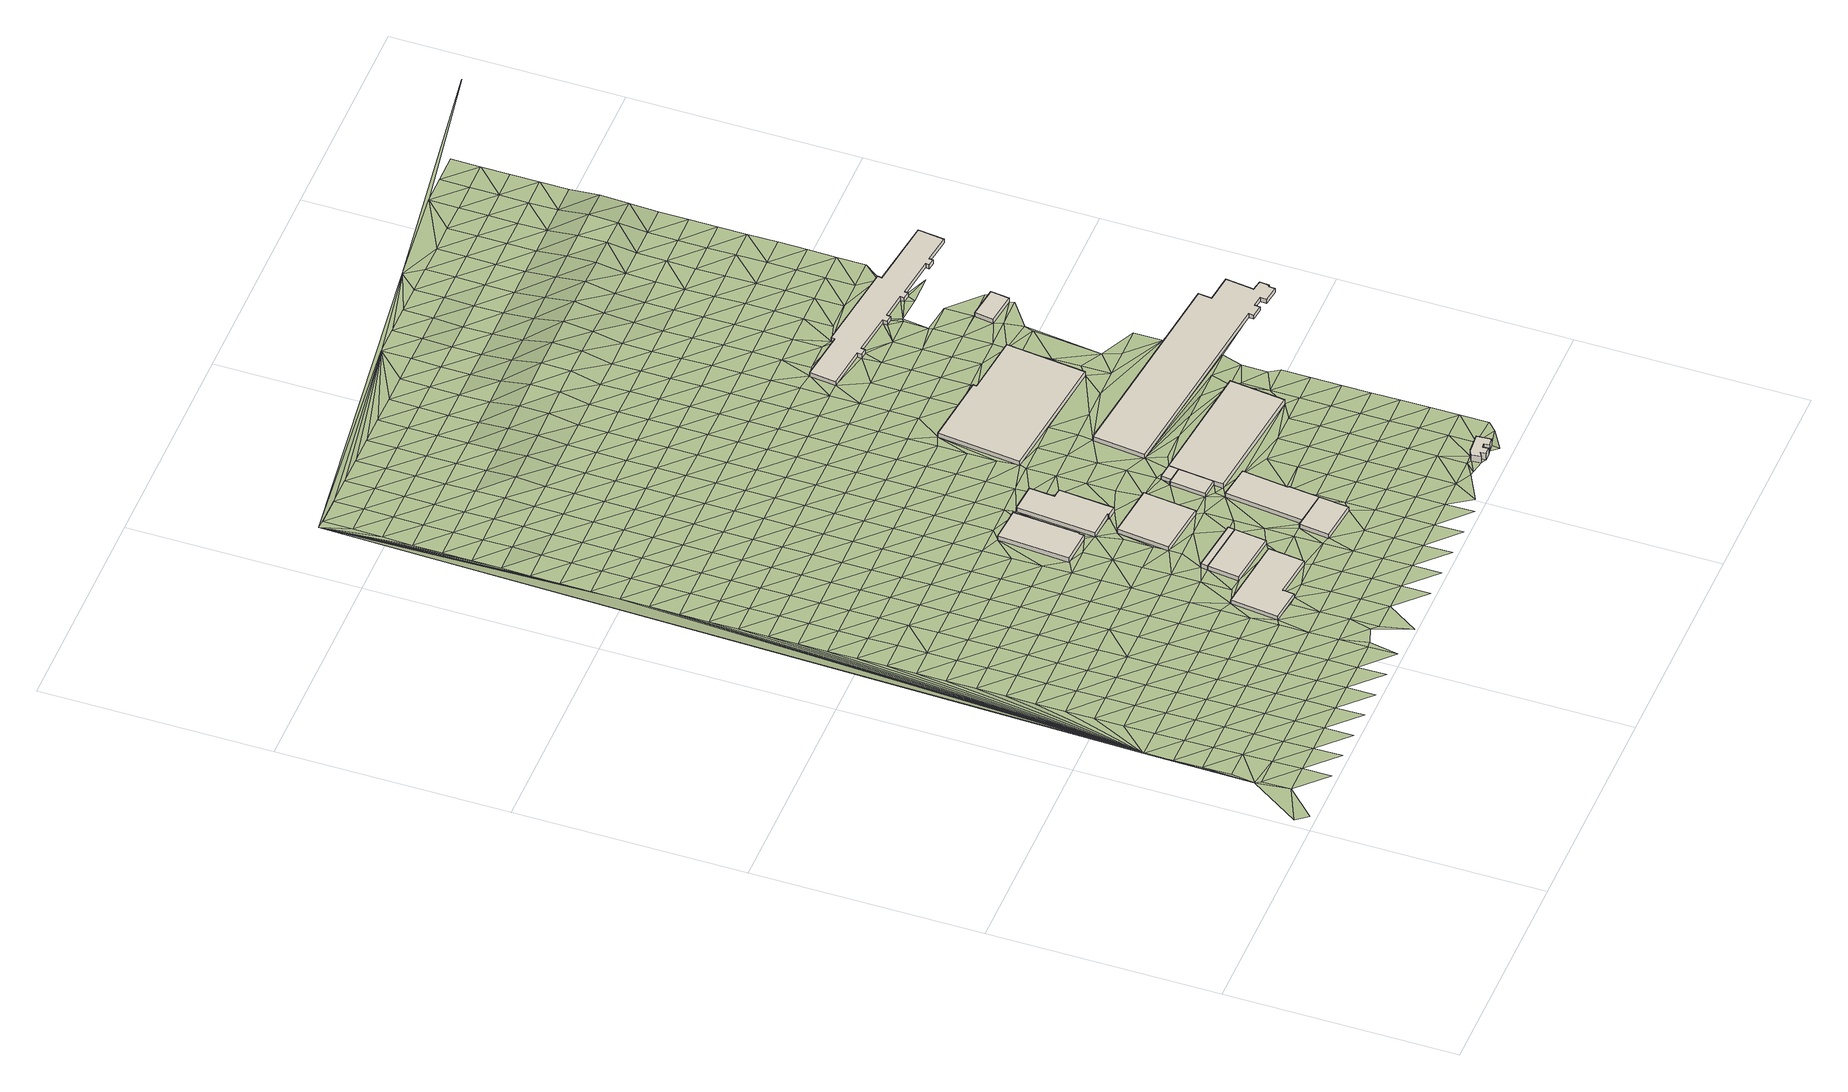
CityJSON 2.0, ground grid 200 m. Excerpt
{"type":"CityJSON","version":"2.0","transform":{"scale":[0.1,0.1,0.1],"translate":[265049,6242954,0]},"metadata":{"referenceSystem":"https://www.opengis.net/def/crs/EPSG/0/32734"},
"CityObjects":{
"building1":{"type":"Building","attributes":{"building":"yes","building:levels":1,"building_height":4.1,"roof_height":8.72,"ground_height":4.62,"plus_code":"4FRW3FF6+9C6"},"geometry":[{"type":"Solid","lod":"1","boundaries":[[[[0,1,2,3]],[[1,4,5,2]],[[4,6,7,5]],[[6,8,9,7]],[[8,10,11,9]],[[10,0,3,11]],[[3,2,5,7,9,11]],[[10,8,6,4,1,0]]]]}]},
"building2":{"type":"Building","attributes":{"building":"yes","building:levels":1,"building_height":4.1,"roof_height":8.61,"ground_height":4.51,"plus_code":"4FRW3FF6+FFX"},"geometry":[{"type":"Solid","lod":"1","boundaries":[[[[12,13,14,15]],[[13,16,17,14]],[[16,18,19,17]],[[18,12,15,19]],[[15,14,17,19]],[[18,16,13,12]]]]}]},
"building3":{"type":"Building","attributes":{"building":"yes","building:levels":1,"building_height":4.1,"roof_height":8.58,"ground_height":4.48,"plus_code":"4FRW3FF6+HG2"},"geometry":[{"type":"Solid","lod":"1","boundaries":[[[[13,12,15,14]],[[12,20,21,15]],[[20,22,23,21]],[[22,13,14,23]],[[14,15,21,23]],[[22,20,12,13]]]]}]},
"building4":{"type":"Building","attributes":{"building":"industrial","building:levels":1,"building_height":4.1,"roof_height":7.51,"ground_height":3.41,"plus_code":"4FRW3FG6+393"},"geometry":[{"type":"Solid","lod":"1","boundaries":[[[[24,25,26,27]],[[25,28,29,26]],[[28,30,31,29]],[[30,32,33,31]],[[32,34,35,33]],[[34,24,27,35]],[[27,26,29,31,33,35]],[[34,32,30,28,25,24]]]]}]},
"building5":{"type":"Building","attributes":{"building":"yes","building:levels":1,"building_height":4.1,"roof_height":8.35,"ground_height":4.25,"plus_code":"4FRW3FF6+QH3"},"geometry":[{"type":"Solid","lod":"1","boundaries":[[[[36,37,38,39]],[[37,40,41,38]],[[40,42,43,41]],[[42,36,39,43]],[[39,38,41,43]],[[42,40,37,36]]]]}]},
"building6":{"type":"Building","attributes":{"building":"industrial","building:levels":1,"building_height":4.1,"roof_height":7.78,"ground_height":3.68,"plus_code":"4FRW3FF6+XGM"},"geometry":[{"type":"Solid","lod":"1","boundaries":[[[[44,45,46,47]],[[45,48,49,46]],[[48,50,51,49]],[[50,52,53,51]],[[52,54,55,53]],[[54,56,57,55]],[[56,58,59,57]],[[58,44,47,59]],[[47,46,49,51,53,55,57,59]],[[58,56,54,52,50,48,45,44]]]]}]},
"building7":{"type":"Building","attributes":{"building":"yes","building:levels":1,"building_height":4.1,"roof_height":8.38,"ground_height":4.28,"plus_code":"4FRW3FF6+8Q3"},"geometry":[{"type":"Solid","lod":"1","boundaries":[[[[60,61,62,63]],[[61,64,65,62]],[[64,66,67,65]],[[66,68,69,67]],[[68,60,63,69]],[[63,62,65,67,69]],[[68,66,64,61,60]]]]}]},
"building8":{"type":"Building","attributes":{"building":"yes","building:levels":1,"building_height":4.1,"roof_height":8.39,"ground_height":4.29,"plus_code":"4FRW3FF6+GR7"},"geometry":[{"type":"Solid","lod":"1","boundaries":[[[[61,60,63,62]],[[60,70,71,63]],[[70,72,73,71]],[[72,74,75,73]],[[74,76,77,75]],[[76,61,62,77]],[[62,63,71,73,75,77]],[[76,74,72,70,60,61]]]]}]},
"building9":{"type":"Building","attributes":{"building":"yes","building:levels":1,"building_height":4.1,"roof_height":8.25,"ground_height":4.15,"plus_code":"4FRW3FF6+PQ8"},"geometry":[{"type":"Solid","lod":"1","boundaries":[[[[78,79,80,81]],[[79,82,83,80]],[[82,84,85,83]],[[84,86,87,85]],[[86,78,81,87]],[[81,80,83,85,87]],[[86,84,82,79,78]]]]}]},
"building10":{"type":"Building","attributes":{"building":"yes","building:levels":1,"building_height":4.1,"roof_height":8.25,"ground_height":4.15,"plus_code":"4FRW3FF6+QRJ"},"geometry":[{"type":"Solid","lod":"1","boundaries":[[[[88,89,90,91]],[[89,82,83,90]],[[82,79,80,83]],[[79,88,91,80]],[[91,90,83,80]],[[79,82,89,88]]]]}]},
"building11":{"type":"Building","attributes":{"address":"70 Foundry Road Salt River Cape Town","building":"industrial","building:levels":2,"building_height":6.9,"roof_height":11.53,"ground_height":4.63,"plus_code":"4FRW3FC7+X7C"},"geometry":[{"type":"Solid","lod":"1","boundaries":[[[[92,93,94,95]],[[93,96,97,94]],[[96,98,99,97]],[[98,100,101,99]],[[100,102,103,101]],[[102,104,105,103]],[[104,106,107,105]],[[106,108,109,107]],[[108,110,111,109]],[[110,112,113,111]],[[112,92,95,113]],[[95,94,97,99,101,103,105,107,109,111,113]],[[112,110,108,106,104,102,100,98,96,93,92]]]]}]},
"building12":{"type":"Building","attributes":{"building":"yes","building:levels":1,"building_height":4.1,"roof_height":8.41,"ground_height":4.31,"plus_code":"4FRW3FF7+M3R"},"geometry":[{"type":"Solid","lod":"1","boundaries":[[[[114,115,116,117]],[[115,118,119,116]],[[118,120,121,119]],[[120,122,123,121]],[[122,124,125,123]],[[124,114,117,125]],[[117,116,119,121,123,125]],[[124,122,120,118,115,114]]]]}]},
"building13":{"type":"Building","attributes":{"building":"industrial","building:levels":1,"building_height":4.1,"roof_height":7.15,"ground_height":3.05,"plus_code":"4FRW3FG6+7XR"},"geometry":[{"type":"Solid","lod":"1","boundaries":[[[[126,127,128,129]],[[127,130,131,128]],[[130,132,133,131]],[[132,134,135,133]],[[134,136,137,135]],[[136,126,129,137]],[[129,128,131,133,135,137]],[[136,134,132,130,127,126]]]]}]},
"building14":{"type":"Building","attributes":{"building":"industrial","building:levels":1,"building_height":4.1,"roof_height":7.52,"ground_height":3.42,"plus_code":"4FRW3FF7+V8M"},"geometry":[{"type":"Solid","lod":"1","boundaries":[[[[138,139,140,141]],[[139,142,143,140]],[[142,144,145,143]],[[144,146,147,145]],[[146,148,149,147]],[[148,150,151,149]],[[150,152,153,151]],[[152,154,155,153]],[[154,156,157,155]],[[156,158,159,157]],[[158,160,161,159]],[[160,162,163,161]],[[162,164,165,163]],[[164,166,167,165]],[[166,168,169,167]],[[168,138,141,169]],[[141,140,143,145,147,149,151,153,155,157,159,161,163,165,167,169]],[[168,166,164,162,160,158,156,154,152,150,148,146,144,142,139,138]]]]}]},
"building15":{"type":"Building","attributes":{"building":"industrial","building:levels":1,"building_height":4.1,"roof_height":6.55,"ground_height":2.45,"plus_code":"4FRW3FG7+Q7V"},"geometry":[{"type":"Solid","lod":"1","boundaries":[[[[170,171,172,173]],[[171,174,175,172]],[[174,176,177,175]],[[176,178,179,177]],[[178,180,181,179]],[[180,182,183,181]],[[182,184,185,183]],[[184,186,187,185]],[[186,188,189,187]],[[188,190,191,189]],[[190,192,193,191]],[[192,194,195,193]],[[194,196,197,195]],[[196,198,199,197]],[[198,200,201,199]],[[200,202,203,201]],[[202,204,205,203]],[[204,206,207,205]],[[206,208,209,207]],[[208,210,211,209]],[[210,212,213,211]],[[212,214,215,213]],[[214,216,217,215]],[[216,170,173,217]],[[173,172,175,177,179,181,183,185,187,189,191,193,195,197,199,201,203,205,207,209,211,213,215,217]],[[216,214,212,210,208,206,204,202,200,198,196,194,192,190,188,186,184,182,180,178,176,174,171,170]]]]}]},
"building16":{"type":"Building","attributes":{"building":"industrial","building:levels":1,"building_height":4.1,"roof_height":6.73,"ground_height":2.63,"plus_code":"4FRW3FG7+F9Q"},"geometry":[{"type":"Solid","lod":"1","boundaries":[[[[218,219,220,221]],[[219,222,223,220]],[[222,224,225,223]],[[224,218,221,225]],[[221,220,223,225]],[[224,222,219,218]]]]}]},
"terrain1":{"type":"TINRelief","geometry":[{"type":"CompositeSurface","lod":"1","boundaries":[[[226,227,228]],[[226,228,229]],[[229,228,230]],[[231,230,228]],[[232,231,228]],[[229,233,234]],[[235,229,230]],[[234,236,229]],[[233,229,237]],[[230,231,235]],[[229,236,238]],[[234,233,237]],[[237,229,235]],[[236,234,239]],[[231,240,235]],[[237,239,234]],[[240,231,241]],[[242,238,236]],[[235,243,237]],[[239,242,236]],[[240,243,235]],[[239,237,244]],[[242,245,238]],[[243,244,237]],[[245,246,238]],[[242,239,247]],[[243,240,248]],[[246,249,238]],[[244,247,239]],[[248,240,250]],[[242,251,245]],[[249,252,238]],[[243,253,244]],[[247,251,242]],[[254,238,252]],[[253,243,248]],[[246,245,255]],[[247,244,256]],[[245,251,255]],[[254,257,238]],[[256,244,253]],[[246,258,249]],[[257,259,238]],[[247,260,251]],[[246,255,258]],[[253,248,261]],[[259,262,238]],[[247,256,260]],[[252,249,263]],[[248,264,261]],[[251,265,255]],[[266,238,262]],[[263,249,258]],[[253,267,256]],[[265,251,260]],[[268,254,252]],[[269,238,266]],[[253,261,267]],[[258,255,270]],[[268,252,263]],[[260,256,271]],[[270,255,265]],[[269,272,238]],[[273,229,238]],[[257,254,274]],[[256,267,271]],[[263,258,275]],[[276,238,272]],[[268,274,254]],[[265,260,277]],[[270,275,258]],[[259,257,278]],[[267,261,279]],[[238,276,280]],[[260,271,277]],[[263,281,268]],[[274,278,257]],[[279,261,282]],[[265,283,270]],[[238,280,284]],[[281,263,275]],[[285,262,259]],[[267,286,271]],[[265,277,283]],[[274,268,287]],[[238,284,288]],[[278,285,259]],[[286,267,279]],[[275,270,289]],[[268,281,287]],[[290,266,262]],[[277,271,291]],[[288,292,238]],[[270,283,289]],[[274,293,278]],[[285,290,262]],[[286,291,271]],[[275,294,281]],[[238,292,295]],[[293,274,287]],[[266,296,269]],[[283,277,297]],[[275,289,294]],[[285,278,298]],[[279,299,286]],[[300,238,295]],[[290,296,266]],[[297,277,291]],[[287,281,301]],[[298,278,293]],[[299,279,302]],[[303,289,283]],[[272,269,304]],[[238,300,305]],[[281,294,301]],[[306,290,285]],[[291,286,307]],[[297,303,283]],[[269,296,304]],[[293,287,308]],[[306,285,298]],[[286,299,307]],[[276,272,309]],[[289,310,294]],[[287,301,308]],[[311,296,290]],[[312,297,291]],[[303,310,289]],[[304,309,272]],[[293,313,298]],[[306,311,290]],[[291,307,312]],[[280,276,314]],[[315,301,294]],[[308,313,293]],[[316,303,297]],[[309,314,276]],[[310,315,294]],[[306,298,317]],[[304,296,318]],[[307,299,319]],[[311,320,296]],[[312,316,297]],[[280,321,284]],[[298,313,317]],[[299,322,319]],[[303,323,310]],[[309,304,318]],[[308,301,324]],[[238,305,273]],[[314,321,280]],[[318,296,320]],[[315,325,301]],[[306,326,311]],[[312,307,327]],[[316,323,303]],[[288,284,328]],[[313,308,324]],[[306,317,326]],[[301,325,324]],[[307,319,327]],[[329,315,310]],[[314,309,330]],[[321,328,284]],[[319,322,331]],[[320,311,332]],[[316,312,333]],[[323,329,310]],[[330,309,318]],[[288,334,292]],[[317,313,335]],[[311,326,332]],[[312,327,333]],[[319,331,327]],[[314,336,321]],[[315,337,325]],[[328,334,288]],[[335,313,324]],[[320,338,318]],[[323,316,339]],[[336,314,330]],[[329,337,315]],[[295,292,340]],[[317,341,326]],[[342,327,331]],[[338,320,332]],[[333,339,316]],[[328,321,343]],[[324,325,344]],[[334,340,292]],[[341,317,335]],[[329,323,345]],[[330,318,346]],[[343,321,336]],[[337,344,325]],[[300,295,347]],[[332,326,348]],[[327,349,333]],[[339,345,323]],[[346,318,338]],[[342,349,327]],[[328,350,334]],[[351,335,324]],[[295,340,347]],[[348,326,341]],[[339,333,352]],[[353,342,354]],[[336,330,355]],[[356,337,329]],[[343,350,328]],[[344,351,324]],[[305,300,357]],[[338,332,358]],[[342,353,349]],[[345,356,329]],[[355,330,346]],[[345,339,352]],[[352,333,359]],[[340,334,360]],[[361,341,335]],[[357,300,347]],[[358,332,348]],[[349,359,333]],[[336,362,343]],[[344,337,363]],[[360,334,350]],[[351,361,335]],[[354,364,353]],[[365,366,305]],[[338,367,346]],[[362,336,355]],[[356,363,337]],[[368,345,352]],[[340,369,347]],[[348,341,370]],[[353,364,349]],[[305,357,365]],[[367,338,358]],[[345,368,356]],[[343,371,350]],[[372,351,344]],[[359,373,352]],[[369,340,360]],[[361,370,341]],[[374,366,375]],[[355,346,376]],[[371,343,362]],[[363,372,344]],[[363,356,368]],[[357,347,377]],[[378,358,348]],[[359,349,379]],[[365,375,366]],[[376,346,367]],[[380,352,373]],[[360,350,381]],[[351,382,361]],[[377,347,369]],[[370,378,348]],[[379,349,364]],[[273,305,366]],[[373,359,380]],[[383,384,374]],[[362,355,385]],[[381,350,371]],[[372,382,351]],[[386,365,357]],[[367,358,387]],[[375,383,374]],[[385,355,376]],[[273,366,374]],[[369,360,388]],[[370,361,389]],[[390,363,368]],[[391,380,359]],[[386,357,377]],[[378,387,358]],[[359,379,391]],[[392,384,393]],[[362,394,371]],[[372,363,390]],[[388,360,381]],[[361,382,389]],[[273,374,384]],[[395,375,365]],[[396,376,367]],[[383,393,384]],[[394,362,385]],[[397,390,368]],[[398,397,368]],[[369,399,377]],[[378,370,400]],[[401,379,364]],[[386,395,365]],[[387,396,367]],[[273,384,392]],[[402,403,392]],[[380,404,405]],[[381,371,406]],[[407,382,372]],[[399,369,388]],[[400,370,389]],[[364,408,401]],[[391,404,380]],[[375,409,383]],[[385,376,410]],[[393,402,392]],[[406,371,394]],[[390,407,372]],[[392,403,273]],[[386,377,411]],[[387,378,412]],[[379,413,391]],[[395,409,375]],[[396,410,376]],[[414,403,415]],[[381,416,388]],[[411,377,399]],[[412,378,400]],[[401,413,379]],[[403,414,273]],[[390,397,13]],[[393,383,417]],[[389,382,418]],[[419,394,385]],[[397,398,13]],[[402,415,403]],[[416,381,406]],[[407,420,382]],[[386,421,395]],[[387,422,396]],[[423,404,391]],[[398,368,10]],[[405,404,424]],[[383,409,417]],[[410,419,385]],[[414,425,273]],[[425,414,426]],[[399,388,427]],[[400,389,418]],[[390,22,407]],[[386,411,421]],[[418,382,420]],[[422,387,412]],[[413,423,391]],[[402,393,428]],[[429,406,394]],[[13,22,390]],[[415,426,414]],[[427,388,416]],[[412,400,430]],[[425,431,273]],[[409,395,432]],[[433,410,396]],[[428,393,417]],[[419,429,394]],[[434,431,425]],[[399,435,411]],[[401,436,413]],[[432,395,421]],[[433,396,422]],[[423,437,404]],[[431,438,273]],[[400,439,430]],[[415,402,440]],[[416,406,441]],[[424,404,437]],[[426,434,425]],[[435,399,427]],[[439,400,418]],[[407,22,442]],[[436,401,443]],[[420,407,444]],[[409,445,417]],[[419,410,446]],[[440,402,428]],[[429,441,406]],[[438,447,273]],[[438,431,448]],[[421,411,449]],[[423,413,450]],[[445,409,432]],[[430,34,412]],[[433,446,410]],[[34,422,412]],[[442,444,407]],[[415,451,426]],[[452,427,416]],[[420,453,418]],[[434,448,431]],[[449,411,435]],[[413,436,450]],[[428,417,454]],[[455,429,419]],[[451,415,440]],[[441,452,416]],[[34,433,422]],[[444,453,420]],[[10,18,398]],[[456,447,438]],[[432,421,457]],[[423,458,437]],[[445,454,417]],[[446,455,419]],[[459,430,439]],[[434,426,460]],[[447,461,273]],[[435,427,462]],[[424,463,10]],[[448,456,438]],[[457,421,449]],[[439,418,464]],[[458,423,450]],[[465,424,437]],[[440,428,466]],[[441,429,467]],[[468,442,22]],[[426,451,460]],[[452,462,427]],[[469,418,453]],[[432,470,445]],[[446,433,471]],[[466,428,454]],[[455,467,429]],[[469,464,418]],[[424,472,463]],[[433,34,471]],[[434,473,448]],[[474,449,435]],[[10,463,18]],[[475,450,436]],[[456,461,447]],[[432,457,470]],[[465,437,458]],[[439,464,459]],[[444,442,468]],[[440,476,451]],[[477,452,441]],[[36,453,444]],[[460,473,434]],[[462,474,435]],[[475,436,478]],[[445,479,454]],[[455,446,480]],[[468,22,20]],[[472,424,465]],[[476,440,466]],[[467,477,441]],[[469,453,36]],[[18,463,472]],[[481,459,482]],[[483,456,448]],[[457,449,484]],[[458,450,485]],[[464,482,459]],[[479,445,470]],[[471,480,446]],[[451,486,460]],[[464,469,36]],[[452,487,462]],[[473,483,448]],[[474,484,449]],[[485,450,475]],[[465,458,488]],[[466,454,489]],[[455,490,467]],[[486,451,476]],[[477,487,452]],[[491,471,34]],[[456,492,461]],[[493,470,457]],[[489,454,479]],[[490,455,480]],[[473,460,494]],[[464,58,482]],[[488,458,495]],[[474,462,496]],[[497,444,468]],[[472,498,18]],[[498,12,18]],[[499,464,36]],[[483,492,456]],[[484,493,457]],[[495,458,485]],[[488,64,465]],[[476,466,500]],[[501,477,467]],[[64,472,465]],[[494,460,486]],[[487,496,462]],[[502,479,470]],[[471,503,480]],[[489,500,466]],[[501,467,490]],[[499,504,464]],[[491,482,58]],[[505,483,473]],[[506,484,474]],[[498,472,64]],[[485,475,507]],[[508,20,12]],[[492,509,461]],[[493,502,470]],[[471,491,503]],[[498,508,12]],[[468,20,510]],[[476,511,486]],[[487,477,512]],[[505,473,494]],[[496,506,474]],[[499,36,513]],[[475,514,507]],[[489,479,515]],[[64,61,498]],[[490,480,516]],[[511,476,500]],[[501,512,477]],[[517,492,483]],[[518,493,484]],[[495,485,519]],[[20,508,510]],[[497,468,510]],[[502,515,479]],[[516,480,503]],[[488,495,520]],[[491,58,503]],[[494,486,521]],[[522,496,487]],[[505,517,483]],[[506,518,484]],[[507,519,485]],[[523,500,489]],[[501,490,524]],[[513,36,525]],[[486,511,521]],[[512,522,487]],[[509,492,526]],[[502,493,527]],[[515,523,489]],[[524,490,516]],[[76,498,61]],[[76,508,498]],[[494,528,505]],[[506,496,529]],[[526,492,517]],[[518,527,493]],[[495,519,530]],[[531,503,58]],[[511,500,532]],[[533,512,501]],[[530,520,495]],[[528,494,521]],[[522,529,496]],[[510,508,76]],[[534,515,502]],[[531,516,503]],[[86,497,510]],[[523,532,500]],[[524,533,501]],[[525,497,535]],[[517,505,536]],[[537,518,506]],[[519,507,538]],[[535,497,86]],[[526,539,509]],[[527,534,502]],[[58,540,531]],[[541,521,511]],[[512,542,522]],[[536,505,528]],[[529,537,506]],[[507,543,538]],[[544,545,546]],[[547,513,525]],[[546,540,544]],[[523,515,548]],[[516,549,524]],[[510,76,86]],[[532,541,511]],[[533,542,512]],[[530,550,520]],[[513,551,545]],[[552,526,517]],[[553,527,518]],[[530,519,554]],[[534,548,515]],[[531,549,516]],[[547,551,513]],[[555,520,550]],[[556,528,521]],[[522,557,529]],[[552,517,536]],[[525,535,84]],[[537,553,518]],[[538,554,519]],[[535,86,84]],[[558,273,461]],[[559,532,523]],[[560,533,524]],[[541,556,521]],[[542,557,522]],[[76,561,86]],[[562,546,545]],[[540,546,562]],[[550,563,555]],[[564,539,526]],[[534,527,565]],[[550,530,566]],[[548,559,523]],[[549,560,524]],[[536,528,567]],[[561,76,568]],[[537,529,569]],[[552,564,526]],[[561,78,86]],[[553,565,527]],[[566,530,554]],[[570,555,563]],[[540,571,531]],[[551,562,545]],[[541,532,572]],[[573,542,533]],[[556,567,528]],[[557,569,529]],[[525,574,547]],[[89,525,84]],[[561,568,78]],[[575,548,534]],[[563,550,576]],[[559,572,532]],[[560,573,533]],[[525,89,577]],[[578,549,531]],[[579,580,570]],[[581,552,536]],[[582,553,537]],[[562,571,540]],[[574,551,547]],[[583,584,538]],[[585,568,76]],[[554,538,584]],[[564,586,539]],[[565,575,534]],[[576,550,566]],[[574,525,577]],[[84,82,89]],[[587,556,541]],[[542,588,557]],[[567,581,536]],[[569,582,537]],[[563,589,570]],[[578,531,571]],[[559,548,590]],[[585,580,579]],[[591,560,549]],[[558,461,509]],[[572,587,541]],[[573,588,542]],[[564,552,592]],[[593,565,553]],[[551,594,562]],[[595,566,554]],[[575,590,548]],[[589,563,576]],[[570,596,579]],[[549,578,591]],[[88,577,89]],[[597,567,556]],[[598,569,557]],[[581,592,552]],[[582,593,553]],[[574,594,551]],[[595,554,584]],[[583,599,584]],[[600,572,559]],[[573,560,601]],[[587,597,556]],[[588,598,557]],[[596,570,589]],[[602,586,564]],[[575,565,603]],[[604,571,562]],[[605,576,566]],[[590,600,559]],[[591,601,560]],[[574,577,606]],[[607,585,579]],[[581,567,608]],[[569,609,582]],[[88,606,577]],[[592,602,564]],[[593,603,565]],[[604,562,594]],[[605,566,595]],[[587,572,610]],[[611,588,573]],[[597,608,567]],[[598,609,569]],[[607,579,596]],[[571,612,578]],[[574,606,594]],[[558,509,539]],[[613,590,575]],[[589,576,614]],[[600,610,572]],[[601,611,573]],[[615,592,581]],[[593,582,616]],[[602,617,586]],[[603,613,575]],[[612,571,604]],[[614,576,605]],[[88,618,606]],[[584,599,619]],[[620,591,578]],[[621,597,587]],[[598,588,622]],[[595,584,623]],[[608,615,581]],[[609,616,582]],[[600,590,624]],[[625,596,589]],[[620,601,591]],[[610,621,587]],[[611,622,588]],[[619,599,626]],[[602,592,627]],[[628,603,593]],[[595,623,605]],[[613,624,590]],[[604,594,629]],[[625,589,614]],[[606,629,594]],[[584,619,623]],[[630,608,597]],[[631,609,598]],[[632,618,88]],[[611,601,620]],[[615,627,592]],[[616,628,593]],[[585,607,633]],[[634,619,626]],[[635,610,600]],[[607,596,636]],[[637,634,626]],[[612,638,578]],[[621,630,597]],[[568,585,122]],[[622,631,598]],[[558,539,586]],[[618,632,606]],[[639,617,602]],[[640,613,603]],[[612,604,641]],[[614,605,642]],[[620,622,611]],[[624,635,600]],[[636,596,625]],[[615,608,643]],[[616,609,644]],[[627,639,602]],[[619,634,645]],[[628,640,603]],[[605,623,642]],[[646,647,637]],[[604,629,641]],[[619,645,623]],[[621,610,648]],[[630,643,608]],[[631,644,609]],[[624,613,649]],[[650,625,614]],[[635,648,610]],[[633,607,636]],[[651,627,615]],[[616,652,628]],[[639,653,617]],[[640,649,613]],[[638,612,641]],[[642,650,614]],[[654,622,620]],[[655,630,621]],[[654,631,622]],[[106,104,110]],[[643,651,615]],[[644,652,616]],[[110,108,106]],[[656,635,624]],[[636,625,657]],[[623,645,658]],[[558,586,617]],[[648,655,621]],[[606,632,659]],[[639,627,660]],[[661,640,628]],[[623,658,642]],[[649,656,624]],[[650,657,625]],[[633,122,585]],[[110,662,112]],[[663,643,630]],[[644,631,664]],[[651,660,627]],[[652,661,628]],[[629,665,641]],[[92,658,645]],[[648,635,666]],[[667,633,636]],[[655,663,630]],[[664,631,654]],[[668,653,639]],[[669,649,640]],[[665,638,641]],[[650,642,670]],[[88,124,632]],[[671,654,620]],[[656,666,635]],[[657,667,636]],[[662,672,112]],[[651,643,673]],[[674,652,644]],[[578,638,675]],[[660,668,639]],[[661,669,640]],[[670,642,658]],[[672,92,112]],[[676,655,648]],[[663,673,643]],[[674,644,664]],[[558,617,653]],[[656,649,677]],[[678,657,650]],[[606,659,679]],[[666,676,648]],[[667,680,633]],[[681,660,651]],[[652,682,661]],[[668,683,653]],[[669,677,649]],[[678,650,670]],[[663,655,684]],[[629,685,665]],[[664,654,686]],[[658,92,687]],[[620,136,671]],[[92,672,688]],[[673,681,651]],[[682,652,674]],[[558,689,273]],[[690,666,656]],[[691,667,657]],[[676,684,655]],[[686,654,671]],[[122,633,680]],[[668,660,692]],[[693,669,661]],[[670,658,687]],[[677,690,656]],[[691,657,678]],[[92,688,687]],[[694,673,663]],[[664,695,674]],[[681,692,660]],[[682,693,661]],[[124,659,632]],[[676,666,696]],[[697,680,667]],[[684,694,663]],[[695,664,686]],[[683,558,653]],[[638,665,675]],[[698,606,679]],[[699,683,668]],[[700,677,669]],[[678,670,701]],[[690,696,666]],[[682,674,702]],[[697,667,691]],[[703,681,673]],[[692,699,668]],[[700,669,693]],[[701,670,687]],[[704,684,676]],[[686,671,705]],[[694,703,673]],[[706,674,695]],[[706,702,674]],[[690,677,707]],[[678,708,691]],[[696,704,676]],[[709,680,697]],[[709,122,680]],[[682,710,693]],[[136,705,671]],[[692,681,711]],[[699,712,683]],[[682,702,710]],[[707,677,700]],[[708,678,701]],[[694,684,713]],[[714,695,686]],[[703,711,681]],[[665,685,675]],[[679,659,124]],[[700,693,710]],[[715,696,690]],[[697,691,716]],[[712,558,683]],[[704,713,684]],[[136,134,705]],[[705,714,686]],[[717,606,698]],[[718,699,692]],[[715,690,707]],[[685,629,719]],[[716,691,708]],[[720,122,709]],[[721,703,694]],[[706,695,722]],[[711,718,692]],[[704,696,723]],[[697,724,709]],[[713,721,694]],[[722,695,714]],[[720,124,122]],[[706,176,702]],[[700,710,725]],[[712,699,726]],[[707,700,725]],[[727,705,134]],[[723,696,715]],[[716,724,697]],[[728,711,703]],[[718,726,699]],[[685,729,675]],[[730,713,704]],[[698,679,124]],[[714,705,727]],[[709,731,720]],[[721,728,703]],[[710,732,725]],[[733,706,722]],[[734,124,720]],[[735,558,712]],[[707,736,715]],[[730,704,723]],[[731,709,724]],[[733,176,706]],[[702,176,174]],[[718,711,737]],[[726,735,712]],[[707,725,736]],[[734,720,738]],[[721,713,739]],[[740,722,714]],[[728,737,711]],[[732,710,741]],[[723,715,742]],[[717,743,606]],[[124,734,744]],[[134,132,727]],[[675,729,745]],[[739,713,730]],[[740,714,727]],[[731,746,720]],[[747,726,718]],[[725,732,748]],[[738,720,746]],[[698,124,744]],[[715,736,742]],[[735,749,558]],[[750,728,721]],[[733,722,751]],[[729,685,719]],[[737,747,718]],[[752,675,745]],[[733,178,176]],[[744,734,738]],[[723,753,730]],[[750,721,739]],[[751,722,740]],[[729,754,745]],[[735,726,755]],[[756,736,725]],[[748,732,741]],[[675,752,757]],[[723,742,753]],[[758,737,728]],[[747,755,726]],[[178,733,759]],[[756,725,748]],[[132,675,757]],[[745,754,752]],[[717,698,744]],[[739,730,760]],[[727,761,740]],[[762,754,729]],[[758,728,750]],[[759,733,751]],[[178,759,180]],[[763,742,736]],[[764,749,735]],[[753,760,730]],[[629,166,719]],[[727,132,761]],[[747,737,765]],[[755,764,735]],[[763,736,756]],[[748,741,766]],[[748,766,756]],[[762,729,719]],[[739,767,750]],[[768,751,740]],[[765,737,758]],[[753,742,769]],[[767,739,760]],[[740,761,768]],[[770,755,747]],[[757,752,771]],[[754,771,752]],[[769,742,763]],[[764,772,749]],[[558,749,689]],[[180,759,182]],[[758,750,773]],[[751,774,759]],[[770,747,765]],[[132,757,771]],[[762,775,754]],[[756,766,776]],[[760,753,777]],[[750,767,773]],[[768,778,751]],[[764,755,779]],[[776,763,756]],[[777,753,769]],[[132,780,761]],[[778,774,751]],[[765,758,781]],[[779,755,770]],[[776,766,782]],[[719,775,762]],[[218,768,761]],[[783,767,760]],[[182,759,184]],[[771,754,784]],[[773,781,758]],[[771,784,132]],[[785,759,774]],[[785,184,759]],[[786,772,764]],[[769,763,787]],[[780,132,784]],[[760,777,783]],[[766,788,782]],[[765,789,770]],[[749,772,689]],[[786,764,779]],[[787,763,776]],[[218,761,780]],[[773,767,790]],[[778,768,791]],[[789,765,781]],[[792,777,769]],[[184,785,186]],[[793,785,774]],[[218,224,768]],[[790,767,783]],[[779,770,794]],[[778,795,774]],[[793,186,785]],[[768,224,791]],[[792,769,787]],[[796,772,786]],[[188,186,793]],[[797,781,773]],[[798,776,782]],[[794,770,789]],[[777,799,783]],[[797,773,790]],[[791,795,778]],[[779,800,786]],[[776,798,787]],[[799,777,792]],[[798,782,788]],[[801,188,793]],[[802,780,784]],[[796,689,772]],[[803,789,781]],[[804,218,780]],[[800,779,794]],[[766,805,788]],[[806,790,783]],[[803,781,797]],[[796,786,807]],[[808,792,787]],[[806,783,799]],[[801,793,809]],[[809,793,810]],[[794,789,811]],[[791,224,812]],[[807,786,800]],[[787,798,808]],[[804,780,802]],[[813,797,790]],[[814,795,791]],[[811,789,803]],[[799,792,815]],[[813,790,806]],[[816,800,794]],[[809,810,817]],[[815,792,808]],[[818,796,807]],[[818,689,796]],[[791,812,814]],[[803,797,819]],[[798,788,820]],[[794,811,816]],[[821,806,799]],[[819,797,813]],[[807,800,822]],[[798,820,808]],[[799,815,821]],[[820,788,823]],[[823,788,805]],[[824,817,810]],[[825,811,803]],[[800,816,822]],[[826,817,824]],[[825,803,819]],[[827,818,807]],[[828,815,808]],[[813,806,829]],[[806,821,830]],[[816,811,831]],[[689,818,832]],[[807,822,827]],[[828,808,820]],[[819,813,829]],[[831,811,825]],[[806,830,829]],[[833,822,816]],[[821,815,834]],[[805,835,823]],[[815,828,836]],[[818,827,832]],[[805,837,835]],[[838,820,823]],[[833,816,831]],[[825,819,839]],[[830,821,834]],[[829,840,819]],[[834,815,836]],[[822,841,827]],[[820,838,828]],[[838,823,835]],[[825,839,831]],[[819,840,839]],[[841,822,833]],[[830,842,829]],[[828,843,836]],[[844,832,827]],[[834,842,830]],[[845,833,831]],[[844,827,841]],[[828,838,843]],[[840,829,846]],[[689,832,847]],[[831,839,845]],[[842,846,829]],[[841,833,848]],[[849,834,836]],[[843,850,836]],[[851,832,844]],[[848,833,845]],[[840,852,839]],[[834,849,842]],[[846,853,840]],[[849,836,850]],[[854,844,841]],[[839,852,845]],[[840,853,852]],[[841,848,854]],[[846,842,855]],[[851,847,832]],[[856,851,844]],[[842,849,855]],[[857,848,845]],[[856,844,854]],[[853,846,858]],[[857,845,852]],[[855,858,846]],[[851,856,859]],[[860,854,848]],[[848,857,861]],[[852,853,862]],[[853,858,863]],[[859,847,851]],[[856,854,860]],[[860,848,861]],[[852,862,857]],[[853,863,862]],[[859,856,864]],[[857,865,861]],[[864,856,860]],[[857,862,865]],[[866,847,859]],[[864,866,859]],[[860,861,867]],[[865,868,861]],[[867,864,860]],[[866,869,847]],[[867,861,868]],[[847,870,689]],[[866,864,871]],[[864,867,872]],[[869,866,871]],[[864,872,871]],[[871,873,869]]]}]}
},
"vertices":[
[2188,1482,45],[2140,1068,45],[2140,1068,87],[2188,1482,87],[2426,1035,45],[2426,1035,87],[2437,1135,45],[2437,1135,87],[2808,1092,45],[2808,1092,87],[2844,1406,45],[2844,1406,87],
[2958,1732,45],[2487,1788,45],[2487,1788,86],[2958,1732,86],[2454,1513,45],[2454,1513,86],[2925,1456,45],[2925,1456,86],
[2964,1791,45],[2964,1791,86],[2494,1849,45],[2494,1849,86],
[2203,2852,30],[2492,2831,30],[2492,2831,75],[2203,2852,75],[2495,2875,30],[2495,2875,75],[2502,2875,30],[2502,2875,75],[2543,3449,30],[2543,3449,75],[2247,3470,30],[2247,3470,75],
[2641,2608,40],[2589,2152,40],[2589,2152,83],[2641,2608,83],[3056,2099,40],[3056,2099,83],[3108,2555,40],[3108,2555,83],
[2543,2758,31],[2781,2739,31],[2781,2739,78],[2543,2758,78],[2780,2725,31],[2780,2725,78],[2866,2718,31],[2866,2718,78],[2907,3197,31],[2907,3197,78],[2826,3204,31],[2826,3204,78],[2844,3423,31],[2844,3423,78],[2601,3443,31],[2601,3443,78],
[3541,1237,42],[3244,1270,42],[3244,1270,84],[3541,1237,84],[3192,1275,42],[3192,1275,84],[3163,1017,42],[3163,1017,84],[3513,979,42],[3513,979,84],
[3569,1500,42],[3569,1500,84],[3561,1510,42],[3561,1510,84],[3610,1909,42],[3610,1909,84],[3322,1949,42],[3322,1949,84],
[3423,2083,42],[3456,2390,42],[3456,2390,82],[3423,2083,82],[3325,2404,42],[3325,2404,82],[3300,2407,42],[3300,2407,82],[3267,2099,42],[3267,2099,82],
[3466,2479,42],[3335,2494,42],[3335,2494,82],[3466,2479,82],
[4596,305,46],[4427,291,46],[4427,291,115],[4596,305,115],[4379,265,46],[4379,265,115],[4387,185,46],[4387,185,115],[4431,209,46],[4431,209,115],[4435,159,46],[4435,159,115],[4499,164,46],[4499,164,115],[4495,212,46],[4495,212,115],[4533,216,46],[4533,216,115],[4537,170,46],[4537,170,115],[4607,176,46],[4607,176,115],
[3466,2479,38],[3456,2390,38],[3456,2390,84],[3466,2479,84],[3423,2083,38],[3423,2083,84],[3413,2001,38],[3413,2001,84],[4490,1880,38],[4490,1880,84],[4545,2359,38],[4545,2359,84],
[3190,4324,28],[3109,3604,28],[3109,3604,72],[3190,4324,72],[4254,3476,28],[4254,3476,72],[4332,4166,28],[4332,4166,72],[3803,4225,28],[3803,4225,72],[3807,4255,28],[3807,4255,72],
[3523,2703,34],[5326,2492,34],[5326,2492,75],[3523,2703,75],[5320,2447,34],[5320,2447,75],[5429,2433,34],[5429,2433,75],[5435,2484,34],[5435,2484,75],[5528,2472,34],[5528,2472,75],[5524,2415,34],[5524,2415,75],[5667,2397,34],[5667,2397,75],[5673,2455,34],[5673,2455,75],[5687,2455,34],[5687,2455,75],[5697,2539,34],[5697,2539,75],[5603,2554,34],[5603,2554,75],[5634,2800,34],[5634,2800,75],[5391,2829,34],[5391,2829,75],[5403,2947,34],[5403,2947,75],[3575,3159,34],[3575,3159,75],
[3495,5519,24],[3465,5289,24],[3465,5289,66],[3495,5519,66],[3833,5243,24],[3833,5243,66],[3829,5205,24],[3829,5205,66],[3893,5197,24],[3893,5197,66],[3897,5232,24],[3897,5232,66],[4262,5186,24],[4262,5186,66],[4257,5148,24],[4257,5148,66],[4319,5140,24],[4319,5140,66],[4324,5177,24],[4324,5177,66],[4561,5148,24],[4561,5148,66],[4557,5114,24],[4557,5114,66],[4620,5106,24],[4620,5106,66],[4624,5137,24],[4624,5137,66],[4982,5092,24],[4982,5092,66],[4978,5058,24],[4978,5058,66],[5043,5050,24],[5043,5050,66],[5047,5084,24],[5047,5084,66],[5297,5052,24],[5297,5052,66],[5326,5282,24],[5326,5282,66],[4712,5360,24],[4712,5360,66],[4717,5399,24],[4717,5399,66],[3929,5499,24],[3929,5499,66],[3925,5465,24],[3925,5465,66],
[4567,4368,26],[4841,4332,26],[4841,4332,67],[4567,4368,67],[4863,4496,26],[4863,4496,67],[4589,4533,26],[4589,4533,67],
[1,136,81],[81,35,81],[332,285,76],[301,580,71],[332,535,71],[582,285,74],[582,35,77],[332,785,66],[332,1035,61],[582,535,69],[332,1280,55],[582,785,63],[332,1530,49],[582,1035,58],[833,285,71],[833,35,75],[582,1280,53],[833,535,66],[833,785,62],[582,1530,48],[582,1790,43],[833,1035,57],[1084,285,68],[582,2040,40],[1084,35,72],[833,1280,51],[582,2285,38],[1084,535,64],[582,2535,37],[833,1530,46],[1084,785,60],[582,2785,37],[833,1790,42],[582,3035,37],[1084,1035,55],[1335,285,66],[582,3290,38],[833,2040,40],[1335,35,69],[1084,1280,50],[582,3540,36],[1335,535,61],[833,2285,37],[582,3790,33],[1084,1530,45],[1335,785,57],[582,4040,31],[506,8550,37],[833,2535,37],[1084,1790,40],[582,4290,28],[1335,1035,53],[833,2785,37],[1585,285,63],[582,4540,25],[1084,2040,38],[1585,35,66],[1335,1280,48],[582,4790,24],[833,3035,37],[1585,535,58],[1084,2285,37],[582,5040,22],[1335,1530,43],[833,3290,36],[1585,785,54],[582,5290,20],[1084,2535,36],[1335,1790,40],[582,5540,20],[833,3540,34],[1585,1035,50],[1084,2785,37],[1836,285,61],[582,5790,20],[1335,2040,38],[1836,35,64],[1585,1280,46],[833,3790,32],[582,6040,20],[1084,3035,36],[1836,535,56],[1335,2285,36],[833,4040,30],[1585,1530,42],[1084,3290,35],[1836,785,52],[1335,2535,35],[833,4290,28],[1585,1790,39],[1836,1035,49],[1335,2785,35],[1084,3790,30],[2087,285,60],[1084,3540,33],[833,4540,26],[2087,35,63],[1836,1280,46],[1585,2285,35],[1585,2040,37],[1335,3035,33],[2087,535,56],[833,4790,25],[1836,1530,43],[1084,4040,28],[2139,293,60],[1335,3290,32],[2087,785,52],[833,5040,23],[1585,2535,33],[1084,4290,26],[1836,1790,41],[1335,3540,30],[2087,1035,49],[833,5290,21],[1585,2785,32],[2284,343,59],[1084,4540,25],[1836,2040,39],[2087,1280,47],[1335,3790,28],[833,5540,21],[1585,3035,31],[2338,535,58],[1084,4790,25],[1836,2285,37],[2140,1068,49],[2338,285,59],[2400,7,61],[1335,4040,27],[2087,1530,46],[833,5790,21],[1585,3290,29],[2338,785,52],[1084,5040,24],[1836,2535,35],[1335,4290,25],[2087,1790,44],[2588,285,55],[833,6040,21],[582,6285,22],[1585,3540,27],[2188,1482,46],[1084,5290,22],[1836,2785,33],[1335,4540,25],[2087,2040,42],[2338,1035,48],[582,6545,23],[833,6285,22],[1585,3790,26],[1084,5540,22],[1836,3035,31],[2588,535,52],[2426,1035,48],[1335,4790,24],[2087,2285,41],[833,6545,23],[582,6795,25],[1585,4040,24],[1084,5790,22],[1836,3290,29],[1335,5040,24],[2087,2535,39],[2338,1790,45],[2588,785,49],[582,7040,31],[833,6795,25],[1585,4290,23],[1084,6040,22],[1836,3540,28],[2338,1530,46],[2454,1513,46],[1335,5290,24],[2087,2785,36],[2839,285,52],[833,7040,36],[582,7290,29],[2588,1035,47],[2437,1135,48],[1585,4540,23],[2338,2040,44],[2839,35,55],[1084,6285,22],[1836,3790,26],[1335,5540,23],[2087,3035,34],[2839,535,49],[582,7540,28],[833,7290,29],[1585,4790,23],[1084,6545,23],[2338,2535,39],[1836,4040,25],[2338,2285,42],[1335,5790,23],[2087,3290,31],[2839,785,47],[2808,1092,46],[582,7790,28],[833,7540,26],[1585,5040,25],[1084,6795,27],[1836,4290,24],[2203,2852,36],[582,8045,32],[1335,6040,22],[2087,3540,29],[833,7790,25],[1585,5290,26],[3090,285,50],[2839,1035,46],[582,8295,38],[2338,2785,37],[1084,7040,35],[1836,4540,24],[2588,2040,43],[3090,35,53],[2589,2152,43],[1335,6285,23],[2087,3790,28],[582,8545,37],[833,8045,31],[1585,5540,25],[3090,535,47],[1084,7290,33],[1836,4790,25],[2588,2285,42],[1335,6545,23],[2087,4040,27],[833,8295,33],[1585,5790,25],[3090,785,44],[2492,2831,38],[1084,7540,28],[833,8545,31],[1836,5040,26],[2839,1280,45],[2543,2758,38],[3090,1035,43],[1335,6795,26],[2087,4290,26],[2839,2040,44],[2588,2535,40],[1585,6040,24],[2338,3540,30],[3090,1280,42],[1084,7790,26],[1836,5290,26],[3340,285,48],[1335,7040,29],[2087,4540,27],[3340,35,51],[1585,6285,24],[2338,3790,28],[2495,2875,38],[2502,2875,38],[1084,8045,28],[1836,5540,26],[3340,535,46],[1335,7290,39],[2087,4790,27],[3163,1017,43],[1585,6545,23],[2338,4040,27],[2543,3449,31],[1084,8295,31],[1836,5790,26],[1335,7540,32],[3340,785,44],[2087,5040,27],[3056,2099,42],[3090,1530,42],[2780,2725,40],[1585,6795,25],[2338,4290,27],[1836,6040,26],[2588,3540,31],[2781,2739,40],[1335,7790,27],[2087,5290,27],[3591,285,48],[3090,1790,43],[1084,8545,30],[3090,2040,42],[1585,7040,25],[2338,4540,27],[2866,2718,40],[3591,35,51],[1836,6285,25],[2588,3790,30],[1335,8045,27],[2087,5540,27],[3591,535,46],[3513,979,43],[1585,7290,45],[2338,4790,26],[1836,6545,23],[2588,4040,28],[3108,2555,41],[1335,8295,27],[2087,5790,27],[1585,7540,31],[2338,5040,27],[3591,785,44],[2839,3540,33],[1836,6795,25],[2588,4290,27],[2087,6040,26],[3090,2285,41],[1585,7790,25],[2338,5290,28],[3842,285,48],[1335,8545,26],[2844,3423,33],[1836,7040,26],[2588,4540,26],[3842,35,51],[2826,3204,34],[2907,3197,34],[2839,3290,34],[3090,2785,40],[2087,6285,26],[2839,3790,31],[3591,1035,43],[3090,3035,37],[1585,8045,24],[2338,5540,27],[3842,535,46],[3541,1237,43],[1836,7290,49],[2588,4790,25],[2588,8795,27],[2087,6545,24],[2839,4040,30],[3340,2040,42],[3090,3290,34],[3591,1280,43],[1585,8295,25],[2338,5790,27],[3842,785,44],[1836,7540,32],[3413,2001,42],[2588,5040,26],[3569,1500,43],[3090,3540,33],[2087,6795,25],[2839,4290,29],[3340,2785,40],[2338,6040,27],[3842,1035,43],[3340,2535,42],[3109,3604,33],[3591,1530,43],[3561,1510,43],[1836,7790,24],[2588,5290,27],[3972,79,51],[4092,285,48],[3610,1909,44],[1585,8545,26],[2087,7040,26],[2839,4540,27],[3842,1280,43],[2338,6285,27],[3090,3790,31],[1836,8045,21],[2588,5540,27],[3340,3035,37],[4092,535,46],[3842,1530,44],[2087,7290,48],[2839,4790,26],[4230,213,48],[2338,6545,24],[3090,4040,30],[1836,8295,23],[2588,5790,26],[3340,3290,35],[4092,785,45],[3523,2703,40],[3842,1790,44],[2087,7540,44],[2839,5040,26],[2338,6795,23],[3090,4290,29],[3340,3540,33],[2588,6040,27],[4092,1035,44],[2087,7790,24],[2839,5290,27],[1836,8545,26],[3591,2535,42],[4343,285,48],[3190,4324,29],[2338,7040,22],[3090,4540,27],[4343,535,46],[2588,6285,27],[4092,1280,43],[4268,209,48],[2087,8045,18],[2839,5540,26],[3575,3159,38],[2338,7290,62],[3090,4790,26],[3842,2535,42],[4092,1790,44],[4379,265,48],[2588,6545,25],[4092,1530,43],[4387,185,48],[3591,3540,32],[2087,8295,21],[2839,5790,26],[3591,3290,35],[4343,785,44],[2338,7540,63],[3090,5040,25],[4427,291,48],[4435,159,50],[4431,209,48],[2588,6795,22],[2839,6040,27],[4343,1035,43],[2338,7790,26],[3090,5290,26],[2087,8545,27],[3340,4540,26],[2588,7040,21],[2839,6285,26],[4343,1280,43],[4594,535,44],[4092,2535,42],[2338,8045,18],[3090,5540,26],[4592,106,49],[2588,7290,78],[3340,4790,25],[3842,3290,35],[2839,6545,23],[4343,1530,42],[2338,8295,19],[3090,5790,26],[4594,785,42],[3591,4290,27],[4767,212,46],[2588,7540,73],[3340,5040,25],[4254,3476,32],[2839,6795,19],[3090,6040,27],[4594,1035,41],[4343,2535,39],[4343,1790,42],[2588,7790,29],[3340,5290,25],[2338,8545,27],[2839,7040,14],[4092,3290,35],[3591,4540,25],[4845,535,44],[4845,285,47],[3476,8947,22],[3090,6285,27],[4594,1280,40],[2588,8045,15],[3340,5540,25],[2839,7290,83],[3591,4790,25],[3090,6545,23],[4594,1530,39],[4594,2535,36],[2588,8295,17],[3340,5790,26],[4845,785,43],[3465,5289,25],[2839,7540,84],[3090,6795,19],[3842,4290,28],[3591,5040,24],[3340,6040,28],[4845,1035,41],[4594,1790,38],[3495,5519,25],[2839,7790,34],[2588,8545,25],[3090,7040,16],[3842,4540,27],[3340,6285,25],[4845,1280,40],[4845,2535,36],[2839,8045,13],[4845,3035,33],[4594,2040,38],[3090,7290,73],[3842,4790,25],[3340,6545,16],[4845,1530,39],[3591,5790,27],[2839,8295,10],[4092,4290,29],[3090,7540,87],[4343,3290,33],[3340,6795,13],[4845,1790,38],[3591,5540,25],[3842,5040,25],[4594,2285,38],[2839,8545,23],[3591,6040,28],[3090,7790,29],[4786,2135,38],[3340,7040,15],[4092,4540,27],[3925,5465,25],[3591,6285,27],[5326,2492,37],[4790,2360,37],[4343,3540,32],[4845,2040,38],[3090,8045,10],[3842,5540,25],[2839,8795,25],[3340,7290,63],[4092,4790,25],[4343,3790,30],[3591,6545,19],[4536,3440,28],[3090,8295,6],[3842,5790,27],[4343,4040,29],[3340,7540,91],[4092,5040,24],[3591,6795,11],[4343,4290,28],[4594,3290,30],[3842,6040,29],[3090,8545,20],[3340,7790,41],[3929,5499,25],[3591,7040,22],[4343,4540,27],[3842,6285,28],[3340,8045,15],[4594,4040,27],[3090,8795,23],[3591,7290,45],[4336,4825,25],[4845,3290,30],[4092,5790,27],[3842,6545,20],[4343,4790,25],[3340,8295,9],[4594,4290,26],[3591,7540,83],[4092,5540,25],[3842,6795,15],[4616,4120,27],[4343,5040,24],[3340,8545,21],[4092,6040,29],[4343,5540,26],[3591,7790,45],[3842,7040,18],[4594,4540,26],[4092,6285,29],[4364,5057,24],[3591,8045,17],[4594,4790,26],[3340,8795,21],[3842,7290,32],[4343,5790,27],[4092,6545,23],[3591,8295,14],[4561,5148,25],[4845,4290,28],[3842,7540,78],[4841,4332,28],[4717,5399,25],[4092,6795,16],[3591,8545,19],[4343,6040,28],[4557,5114,25],[4594,5040,25],[3842,7790,46],[4863,4496,28],[4092,7040,19],[4845,4540,28],[4343,6285,28],[3842,8045,23],[4620,5106,25],[3591,8795,20],[4092,7290,26],[4594,5790,28],[4343,6545,21],[3842,8295,18],[4594,5540,27],[4845,5040,27],[4092,7540,63],[4624,5137,25],[3842,8545,21],[4594,6040,29],[4343,7040,20],[4343,6795,18],[4092,7790,50],[3842,8795,21],[4092,8045,22],[4594,6545,25],[4845,5540,27],[4594,6285,29],[4712,5360,25],[4845,5790,28],[4343,7540,58],[4343,7290,26],[4092,8295,20],[4594,6795,20],[4845,6040,29],[4092,8545,21],[4343,7790,54],[4594,7040,22],[4343,9045,24],[4343,8045,24],[4845,6545,27],[4845,6285,30],[4092,8795,21],[4594,7540,49],[4594,7290,25],[4343,8295,18],[4845,6795,24],[4343,8545,21],[4594,7790,55],[4845,7040,24],[4343,8795,21],[4594,8295,17],[4594,8045,22],[4845,7540,37],[4845,7290,25],[4594,8545,20],[4845,7790,45],[4594,8795,21],[4845,8295,19],[4845,8045,23],[4594,9045,23],[5726,9281,27],[4845,8795,20],[4845,8545,19],[4845,9045,24]
]}
